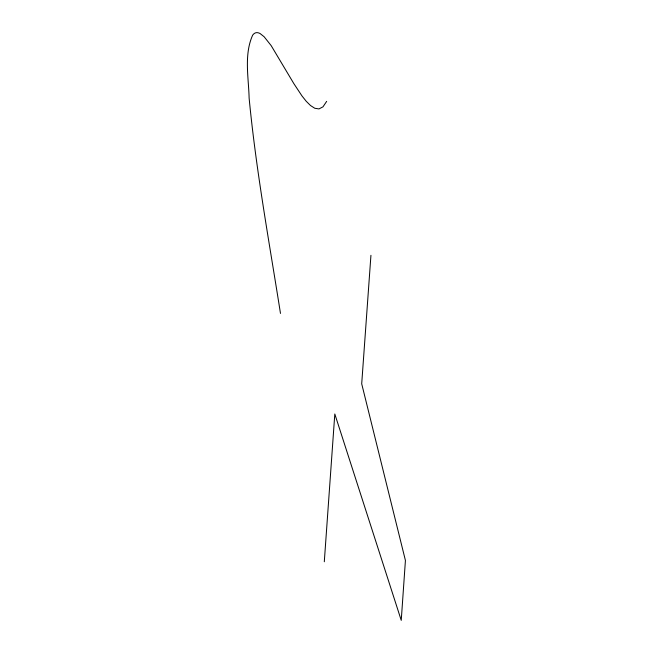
<?xml version="1.0" encoding="UTF-8"?>
<svg xmlns="http://www.w3.org/2000/svg" width="653" height="653" viewBox="0 0 653 653"><rect width="100%" height="100%" fill="white"/><g stroke="black" fill="none" stroke-linecap="round" stroke-linejoin="round"><path stroke-width="0.98" d="M324.296 561.768L334.809 413.994L401.244 620.35L405.423 560.462L361.705 383.817L370.937 255.315M326.663 101.362L322.957 106.863L318.958 108.92L314.779 108.259L310.51 105.525L306.224 101.272L301.996 95.958L293.874 83.666L271.158 45.604L264.13 36.748L260.18 33.613A1086.821 68.728 76.8 0 0 252.629 35.213C243.896 54.73 248.613 77.356 249.119 98.015C256.041 170.278 269.191 241.765 280.48 313.424"/></g></svg>
